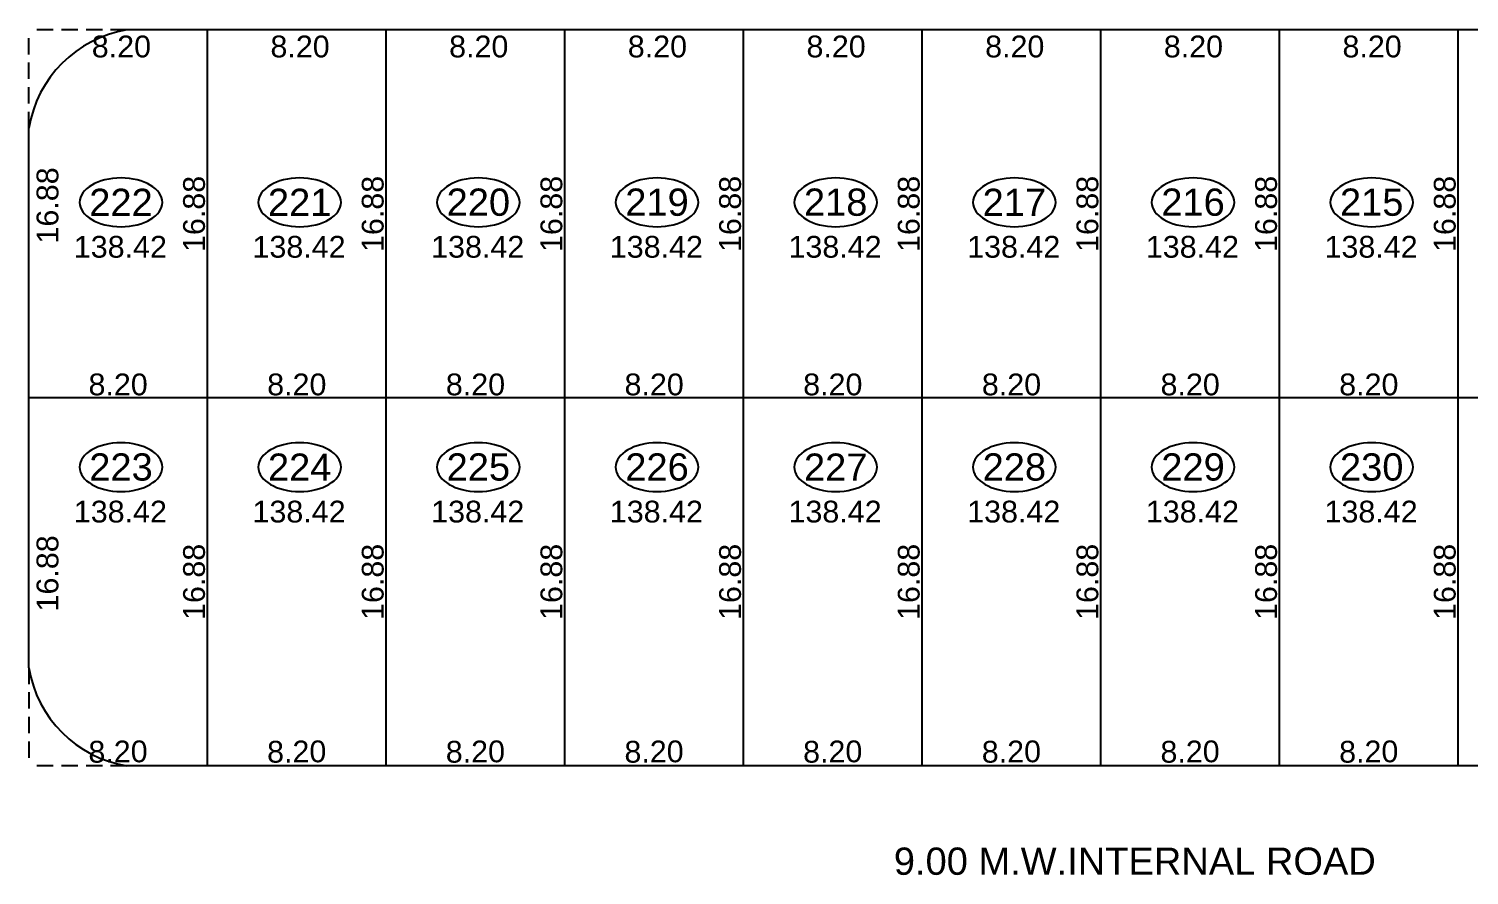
# Model space of a CAD drawing. Header units: millimetres. Extents: x 9625 to 10808, y -1607 to -1252.
# Drawn here: x 10449.6 to 10515.7, y -1463.1 to -1424.3 of the extents above; entities that cross this region are included whole.
import ezdxf

# ---------------------------------------------------------------- set-up
doc = ezdxf.new("R2010")
doc.units = ezdxf.units.MM
doc.header["$LTSCALE"] = 3
doc.header["$MEASUREMENT"] = 0
doc.header["$PDMODE"] = 35
doc.header["$PDSIZE"] = 1
doc.linetypes.add('HIDDEN', pattern=[0.375, 0.25, -0.125])
doc.layers.get('Defpoints').update_dxf_attribs({"linetype": 'HIDDEN'})
for name, color, linetype in [('DIM1', 8, 'Continuous'), ('PLOT TEXT', 3, 'Continuous'), ('Text', 3, 'Continuous'), ('WALL', 6, 'Continuous')]:
    doc.layers.add(name, color=color, linetype=linetype)
doc.styles.add('ARIAL', font='arial.ttf')
doc.styles.get("Standard").update_dxf_attribs({"font": 'arial.ttf'})
doc.dimstyles.get("Standard").update_dxf_attribs({"dimtxt": 1, "dimasz": 0, "dimexe": 0, "dimexo": 0, "dimgap": 0.1, "dimtad": 1, "dimzin": 0, "dimdsep": 46, "dimtxsty": 'Standard', "dimcen": 0, "dimse1": 1, "dimse2": 1, "dimsd1": 1, "dimsd2": 1, "dimclrd": 256, "dimclre": 256, "dimclrt": 3, "dimadec": 0, "dimazin": 0, "dimtfac": 1, "dimtix": 1, "dimtofl": 0, "dimtmove": 2, "dimatfit": 3, "dimfxl": 1, "dimtolj": 1, "dimtzin": 0, "dimlwd": -1, "dimlwe": -1, "dimarcsym": 0})

# ---------------------------------------------------------------- blocks, each defined once
blk = doc.blocks.new('*D747')
at = {"layer": 'Defpoints', "color": 0}
for p in [(10515.238, -1424.331), (10523.438, -1424.331), (10523.438, -1424.331)]:
    blk.add_point(p, dxfattribs=at)
at = {"layer": 'DIM1', "color": 3, "insert": (10519.488, -1425.097), "char_height": 1, "attachment_point": 5, "rotation": 360}
blk.add_mtext('\\A1;8.20', dxfattribs=at)
blk = doc.blocks.new('*D746')
at = {"layer": 'Defpoints', "color": 0}
for p in [(10515.238, -1441.211), (10523.438, -1441.211), (10523.438, -1441.211)]:
    blk.add_point(p, dxfattribs=at)
at = {"layer": 'DIM1', "color": 3, "insert": (10519.338, -1440.6), "char_height": 1, "attachment_point": 5}
blk.add_mtext('\\A1;8.20', dxfattribs=at)
blk = doc.blocks.new('*D745')
at = {"layer": 'Defpoints', "color": 0}
for p in [(10515.238, -1458.091), (10523.438, -1458.014), (10523.438, -1458.014)]:
    blk.add_point(p, dxfattribs=at)
at = {"layer": 'DIM1', "color": 3, "insert": (10519.333, -1457.442), "char_height": 1, "attachment_point": 5, "rotation": 0.53529}
blk.add_mtext('\\A1;8.20', dxfattribs=at)
blk = doc.blocks.new('*D742')
at = {"layer": 'Defpoints', "color": 0}
for p in [(10498.838, -1441.211), (10498.838, -1458.091), (10498.838, -1458.091)]:
    blk.add_point(p, dxfattribs=at)
at = {"layer": 'DIM1', "color": 3, "insert": (10498.228, -1449.651), "char_height": 1, "attachment_point": 5, "rotation": 90}
blk.add_mtext('\\A1;16.88', dxfattribs=at)
blk = doc.blocks.new('*D741')
at = {"layer": 'Defpoints', "color": 0}
for p in [(10507.038, -1424.331), (10515.238, -1424.331), (10515.238, -1424.331)]:
    blk.add_point(p, dxfattribs=at)
at = {"layer": 'DIM1', "color": 3, "insert": (10511.288, -1425.097), "char_height": 1, "attachment_point": 5, "rotation": 360}
blk.add_mtext('\\A1;8.20', dxfattribs=at)
blk = doc.blocks.new('*D740')
at = {"layer": 'Defpoints', "color": 0}
for p in [(10507.038, -1441.211), (10515.238, -1441.211), (10515.238, -1441.211)]:
    blk.add_point(p, dxfattribs=at)
at = {"layer": 'DIM1', "color": 3, "insert": (10511.138, -1440.6), "char_height": 1, "attachment_point": 5}
blk.add_mtext('\\A1;8.20', dxfattribs=at)
blk = doc.blocks.new('*D739')
at = {"layer": 'Defpoints', "color": 0}
for p in [(10507.038, -1458.091), (10515.238, -1458.014), (10515.238, -1458.014)]:
    blk.add_point(p, dxfattribs=at)
at = {"layer": 'DIM1', "color": 3, "insert": (10511.133, -1457.442), "char_height": 1, "attachment_point": 5, "rotation": 0.53529}
blk.add_mtext('\\A1;8.20', dxfattribs=at)
blk = doc.blocks.new('*D738')
at = {"layer": 'Defpoints', "color": 0}
for p in [(10515.238, -1441.211), (10515.238, -1458.091), (10515.238, -1458.091)]:
    blk.add_point(p, dxfattribs=at)
at = {"layer": 'DIM1', "color": 3, "insert": (10514.628, -1449.651), "char_height": 1, "attachment_point": 5, "rotation": 90}
blk.add_mtext('\\A1;16.88', dxfattribs=at)
blk = doc.blocks.new('*D737')
at = {"layer": 'Defpoints', "color": 0}
for p in [(10515.238, -1424.331), (10515.238, -1441.211), (10515.238, -1441.211)]:
    blk.add_point(p, dxfattribs=at)
at = {"layer": 'DIM1', "color": 3, "insert": (10514.628, -1432.771), "char_height": 1, "attachment_point": 5, "rotation": 90}
blk.add_mtext('\\A1;16.88', dxfattribs=at)
blk = doc.blocks.new('*D736')
at = {"layer": 'Defpoints', "color": 0}
for p in [(10498.838, -1424.331), (10507.038, -1424.331), (10507.038, -1424.331)]:
    blk.add_point(p, dxfattribs=at)
at = {"layer": 'DIM1', "color": 3, "insert": (10503.088, -1425.097), "char_height": 1, "attachment_point": 5, "rotation": 360}
blk.add_mtext('\\A1;8.20', dxfattribs=at)
blk = doc.blocks.new('*D735')
at = {"layer": 'Defpoints', "color": 0}
for p in [(10498.838, -1441.211), (10507.038, -1441.211), (10507.038, -1441.211)]:
    blk.add_point(p, dxfattribs=at)
at = {"layer": 'DIM1', "color": 3, "insert": (10502.938, -1440.6), "char_height": 1, "attachment_point": 5}
blk.add_mtext('\\A1;8.20', dxfattribs=at)
blk = doc.blocks.new('*D734')
at = {"layer": 'Defpoints', "color": 0}
for p in [(10498.838, -1458.091), (10507.038, -1458.014), (10507.038, -1458.014)]:
    blk.add_point(p, dxfattribs=at)
at = {"layer": 'DIM1', "color": 3, "insert": (10502.933, -1457.442), "char_height": 1, "attachment_point": 5, "rotation": 0.53529}
blk.add_mtext('\\A1;8.20', dxfattribs=at)
blk = doc.blocks.new('*D733')
at = {"layer": 'Defpoints', "color": 0}
for p in [(10507.038, -1441.211), (10507.038, -1458.091), (10507.038, -1458.091)]:
    blk.add_point(p, dxfattribs=at)
at = {"layer": 'DIM1', "color": 3, "insert": (10506.428, -1449.651), "char_height": 1, "attachment_point": 5, "rotation": 90}
blk.add_mtext('\\A1;16.88', dxfattribs=at)
blk = doc.blocks.new('*D732')
at = {"layer": 'Defpoints', "color": 0}
for p in [(10507.038, -1424.331), (10507.038, -1441.211), (10507.038, -1441.211)]:
    blk.add_point(p, dxfattribs=at)
at = {"layer": 'DIM1', "color": 3, "insert": (10506.428, -1432.771), "char_height": 1, "attachment_point": 5, "rotation": 90}
blk.add_mtext('\\A1;16.88', dxfattribs=at)
blk = doc.blocks.new('*D731')
at = {"layer": 'Defpoints', "color": 0}
for p in [(10490.638, -1424.331), (10498.838, -1424.331), (10498.838, -1424.331)]:
    blk.add_point(p, dxfattribs=at)
at = {"layer": 'DIM1', "color": 3, "insert": (10494.888, -1425.097), "char_height": 1, "attachment_point": 5, "rotation": 360}
blk.add_mtext('\\A1;8.20', dxfattribs=at)
blk = doc.blocks.new('*D730')
at = {"layer": 'Defpoints', "color": 0}
for p in [(10490.638, -1441.211), (10498.838, -1441.211), (10498.838, -1441.211)]:
    blk.add_point(p, dxfattribs=at)
at = {"layer": 'DIM1', "color": 3, "insert": (10494.738, -1440.6), "char_height": 1, "attachment_point": 5}
blk.add_mtext('\\A1;8.20', dxfattribs=at)
blk = doc.blocks.new('*D729')
at = {"layer": 'Defpoints', "color": 0}
for p in [(10490.638, -1458.091), (10498.838, -1458.014), (10498.838, -1458.014)]:
    blk.add_point(p, dxfattribs=at)
at = {"layer": 'DIM1', "color": 3, "insert": (10494.733, -1457.442), "char_height": 1, "attachment_point": 5, "rotation": 0.53529}
blk.add_mtext('\\A1;8.20', dxfattribs=at)
blk = doc.blocks.new('*D728')
at = {"layer": 'Defpoints', "color": 0}
for p in [(10498.838, -1424.331), (10498.838, -1441.211), (10498.838, -1441.211)]:
    blk.add_point(p, dxfattribs=at)
at = {"layer": 'DIM1', "color": 3, "insert": (10498.228, -1432.771), "char_height": 1, "attachment_point": 5, "rotation": 90}
blk.add_mtext('\\A1;16.88', dxfattribs=at)
blk = doc.blocks.new('*D727')
at = {"layer": 'Defpoints', "color": 0}
for p in [(10482.438, -1424.331), (10490.638, -1424.331), (10490.638, -1424.331)]:
    blk.add_point(p, dxfattribs=at)
at = {"layer": 'DIM1', "color": 3, "insert": (10486.688, -1425.097), "char_height": 1, "attachment_point": 5, "rotation": 360}
blk.add_mtext('\\A1;8.20', dxfattribs=at)
blk = doc.blocks.new('*D726')
at = {"layer": 'Defpoints', "color": 0}
for p in [(10482.438, -1441.211), (10490.638, -1441.211), (10490.638, -1441.211)]:
    blk.add_point(p, dxfattribs=at)
at = {"layer": 'DIM1', "color": 3, "insert": (10486.538, -1440.6), "char_height": 1, "attachment_point": 5}
blk.add_mtext('\\A1;8.20', dxfattribs=at)
blk = doc.blocks.new('*D725')
at = {"layer": 'Defpoints', "color": 0}
for p in [(10482.438, -1458.091), (10490.638, -1458.014), (10490.638, -1458.014)]:
    blk.add_point(p, dxfattribs=at)
at = {"layer": 'DIM1', "color": 3, "insert": (10486.533, -1457.442), "char_height": 1, "attachment_point": 5, "rotation": 0.53529}
blk.add_mtext('\\A1;8.20', dxfattribs=at)
blk = doc.blocks.new('*D724')
at = {"layer": 'Defpoints', "color": 0}
for p in [(10490.638, -1441.211), (10490.638, -1458.091), (10490.638, -1458.091)]:
    blk.add_point(p, dxfattribs=at)
at = {"layer": 'DIM1', "color": 3, "insert": (10490.028, -1449.651), "char_height": 1, "attachment_point": 5, "rotation": 90}
blk.add_mtext('\\A1;16.88', dxfattribs=at)
blk = doc.blocks.new('*D723')
at = {"layer": 'Defpoints', "color": 0}
for p in [(10490.638, -1424.331), (10490.638, -1441.211), (10490.638, -1441.211)]:
    blk.add_point(p, dxfattribs=at)
at = {"layer": 'DIM1', "color": 3, "insert": (10490.028, -1432.771), "char_height": 1, "attachment_point": 5, "rotation": 90}
blk.add_mtext('\\A1;16.88', dxfattribs=at)
blk = doc.blocks.new('*D722')
at = {"layer": 'Defpoints', "color": 0}
for p in [(10474.238, -1424.331), (10482.438, -1424.331), (10482.438, -1424.331)]:
    blk.add_point(p, dxfattribs=at)
at = {"layer": 'DIM1', "color": 3, "insert": (10478.488, -1425.097), "char_height": 1, "attachment_point": 5, "rotation": 360}
blk.add_mtext('\\A1;8.20', dxfattribs=at)
blk = doc.blocks.new('*D721')
at = {"layer": 'Defpoints', "color": 0}
for p in [(10474.238, -1441.211), (10482.438, -1441.211), (10482.438, -1441.211)]:
    blk.add_point(p, dxfattribs=at)
at = {"layer": 'DIM1', "color": 3, "insert": (10478.338, -1440.6), "char_height": 1, "attachment_point": 5}
blk.add_mtext('\\A1;8.20', dxfattribs=at)
blk = doc.blocks.new('*D720')
at = {"layer": 'Defpoints', "color": 0}
for p in [(10474.238, -1458.091), (10482.438, -1458.014), (10482.438, -1458.014)]:
    blk.add_point(p, dxfattribs=at)
at = {"layer": 'DIM1', "color": 3, "insert": (10478.333, -1457.442), "char_height": 1, "attachment_point": 5, "rotation": 0.53529}
blk.add_mtext('\\A1;8.20', dxfattribs=at)
blk = doc.blocks.new('*D719')
at = {"layer": 'Defpoints', "color": 0}
for p in [(10482.438, -1441.211), (10482.438, -1458.091), (10482.438, -1458.091)]:
    blk.add_point(p, dxfattribs=at)
at = {"layer": 'DIM1', "color": 3, "insert": (10481.828, -1449.651), "char_height": 1, "attachment_point": 5, "rotation": 90}
blk.add_mtext('\\A1;16.88', dxfattribs=at)
blk = doc.blocks.new('*D718')
at = {"layer": 'Defpoints', "color": 0}
for p in [(10482.438, -1424.331), (10482.438, -1441.211), (10482.438, -1441.211)]:
    blk.add_point(p, dxfattribs=at)
at = {"layer": 'DIM1', "color": 3, "insert": (10481.828, -1432.771), "char_height": 1, "attachment_point": 5, "rotation": 90}
blk.add_mtext('\\A1;16.88', dxfattribs=at)
blk = doc.blocks.new('*D717')
at = {"layer": 'Defpoints', "color": 0}
for p in [(10466.038, -1424.331), (10474.238, -1424.331), (10474.238, -1424.331)]:
    blk.add_point(p, dxfattribs=at)
at = {"layer": 'DIM1', "color": 3, "insert": (10470.288, -1425.097), "char_height": 1, "attachment_point": 5, "rotation": 360}
blk.add_mtext('\\A1;8.20', dxfattribs=at)
blk = doc.blocks.new('*D716')
at = {"layer": 'Defpoints', "color": 0}
for p in [(10466.038, -1441.211), (10474.238, -1441.211), (10474.238, -1441.211)]:
    blk.add_point(p, dxfattribs=at)
at = {"layer": 'DIM1', "color": 3, "insert": (10470.138, -1440.6), "char_height": 1, "attachment_point": 5}
blk.add_mtext('\\A1;8.20', dxfattribs=at)
blk = doc.blocks.new('*D715')
at = {"layer": 'Defpoints', "color": 0}
for p in [(10466.038, -1458.091), (10474.238, -1458.014), (10474.238, -1458.014)]:
    blk.add_point(p, dxfattribs=at)
at = {"layer": 'DIM1', "color": 3, "insert": (10470.133, -1457.442), "char_height": 1, "attachment_point": 5, "rotation": 0.53529}
blk.add_mtext('\\A1;8.20', dxfattribs=at)
blk = doc.blocks.new('*D714')
at = {"layer": 'Defpoints', "color": 0}
for p in [(10474.238, -1441.211), (10474.238, -1458.091), (10474.238, -1458.091)]:
    blk.add_point(p, dxfattribs=at)
at = {"layer": 'DIM1', "color": 3, "insert": (10473.628, -1449.651), "char_height": 1, "attachment_point": 5, "rotation": 90}
blk.add_mtext('\\A1;16.88', dxfattribs=at)
blk = doc.blocks.new('*D713')
at = {"layer": 'Defpoints', "color": 0}
for p in [(10474.238, -1424.331), (10474.238, -1441.211), (10474.238, -1441.211)]:
    blk.add_point(p, dxfattribs=at)
at = {"layer": 'DIM1', "color": 3, "insert": (10473.628, -1432.771), "char_height": 1, "attachment_point": 5, "rotation": 90}
blk.add_mtext('\\A1;16.88', dxfattribs=at)
blk = doc.blocks.new('*D712')
at = {"layer": 'Defpoints', "color": 0}
for p in [(10457.838, -1424.331), (10466.038, -1424.331), (10466.038, -1424.331)]:
    blk.add_point(p, dxfattribs=at)
at = {"layer": 'DIM1', "color": 3, "insert": (10462.088, -1425.097), "char_height": 1, "attachment_point": 5, "rotation": 360}
blk.add_mtext('\\A1;8.20', dxfattribs=at)
blk = doc.blocks.new('*D711')
at = {"layer": 'Defpoints', "color": 0}
for p in [(10457.838, -1441.211), (10466.038, -1441.211), (10466.038, -1441.211)]:
    blk.add_point(p, dxfattribs=at)
at = {"layer": 'DIM1', "color": 3, "insert": (10461.938, -1440.6), "char_height": 1, "attachment_point": 5}
blk.add_mtext('\\A1;8.20', dxfattribs=at)
blk = doc.blocks.new('*D710')
at = {"layer": 'Defpoints', "color": 0}
for p in [(10457.838, -1458.091), (10466.038, -1458.014), (10466.038, -1458.014)]:
    blk.add_point(p, dxfattribs=at)
at = {"layer": 'DIM1', "color": 3, "insert": (10461.933, -1457.442), "char_height": 1, "attachment_point": 5, "rotation": 0.53529}
blk.add_mtext('\\A1;8.20', dxfattribs=at)
blk = doc.blocks.new('*D709')
at = {"layer": 'Defpoints', "color": 0}
for p in [(10466.038, -1441.211), (10466.038, -1458.091), (10466.038, -1458.091)]:
    blk.add_point(p, dxfattribs=at)
at = {"layer": 'DIM1', "color": 3, "insert": (10465.428, -1449.651), "char_height": 1, "attachment_point": 5, "rotation": 90}
blk.add_mtext('\\A1;16.88', dxfattribs=at)
blk = doc.blocks.new('*D708')
at = {"layer": 'Defpoints', "color": 0}
for p in [(10466.038, -1424.331), (10466.038, -1441.211), (10466.038, -1441.211)]:
    blk.add_point(p, dxfattribs=at)
at = {"layer": 'DIM1', "color": 3, "insert": (10465.428, -1432.771), "char_height": 1, "attachment_point": 5, "rotation": 90}
blk.add_mtext('\\A1;16.88', dxfattribs=at)
blk = doc.blocks.new('*D707')
at = {"layer": 'Defpoints', "color": 0}
for p in [(10449.638, -1441.211), (10449.638, -1441.211), (10449.638, -1458.091)]:
    blk.add_point(p, dxfattribs=at)
at = {"layer": 'DIM1', "color": 3, "insert": (10450.502, -1449.262), "char_height": 1, "attachment_point": 5, "rotation": 90}
blk.add_mtext('\\A1;16.88', dxfattribs=at)
blk = doc.blocks.new('*D706')
at = {"layer": 'Defpoints', "color": 0}
for p in [(10449.638, -1424.331), (10449.638, -1424.331), (10449.638, -1441.211)]:
    blk.add_point(p, dxfattribs=at)
at = {"layer": 'DIM1', "color": 3, "insert": (10450.502, -1432.382), "char_height": 1, "attachment_point": 5, "rotation": 90}
blk.add_mtext('\\A1;16.88', dxfattribs=at)
blk = doc.blocks.new('*D705')
at = {"layer": 'Defpoints', "color": 0}
for p in [(10449.638, -1424.331), (10457.838, -1424.331), (10457.838, -1424.331)]:
    blk.add_point(p, dxfattribs=at)
at = {"layer": 'DIM1', "color": 3, "insert": (10453.888, -1425.097), "char_height": 1, "attachment_point": 5, "rotation": 360}
blk.add_mtext('\\A1;8.20', dxfattribs=at)
blk = doc.blocks.new('*D704')
at = {"layer": 'Defpoints', "color": 0}
for p in [(10449.638, -1441.211), (10457.838, -1441.211), (10457.838, -1441.211)]:
    blk.add_point(p, dxfattribs=at)
at = {"layer": 'DIM1', "color": 3, "insert": (10453.738, -1440.6), "char_height": 1, "attachment_point": 5}
blk.add_mtext('\\A1;8.20', dxfattribs=at)
blk = doc.blocks.new('*D703')
at = {"layer": 'Defpoints', "color": 0}
for p in [(10449.638, -1458.091), (10457.838, -1458.014), (10457.838, -1458.014)]:
    blk.add_point(p, dxfattribs=at)
at = {"layer": 'DIM1', "color": 3, "insert": (10453.733, -1457.442), "char_height": 1, "attachment_point": 5, "rotation": 0.53529}
blk.add_mtext('\\A1;8.20', dxfattribs=at)
blk = doc.blocks.new('*D702')
at = {"layer": 'Defpoints', "color": 0}
for p in [(10457.838, -1441.211), (10457.838, -1458.091), (10457.838, -1458.091)]:
    blk.add_point(p, dxfattribs=at)
at = {"layer": 'DIM1', "color": 3, "insert": (10457.228, -1449.651), "char_height": 1, "attachment_point": 5, "rotation": 90}
blk.add_mtext('\\A1;16.88', dxfattribs=at)
blk = doc.blocks.new('*D701')
at = {"layer": 'Defpoints', "color": 0}
for p in [(10457.838, -1424.331), (10457.838, -1441.211), (10457.838, -1441.211)]:
    blk.add_point(p, dxfattribs=at)
at = {"layer": 'DIM1', "color": 3, "insert": (10457.228, -1432.771), "char_height": 1, "attachment_point": 5, "rotation": 90}
blk.add_mtext('\\A1;16.88', dxfattribs=at)
blk = doc.blocks.new('*D525')
at = {"layer": 'Defpoints', "color": 0}
for p in [(10490.638, -1441.211), (10498.838, -1441.211), (10498.838, -1441.211)]:
    blk.add_point(p, dxfattribs=at)
at = {"layer": 'DIM1', "color": 3, "insert": (10494.738, -1440.6), "char_height": 1, "attachment_point": 5}
blk.add_mtext('\\A1;8.20', dxfattribs=at)

msp = doc.modelspace()

# ---------------------------------------------------------------- linework, layer by layer
at = {"layer": 'PLOT TEXT', "extrusion": (0, 0, -1)}
for centre in [(10453.8696, -1432.2408), (10462.0696, -1432.2408), (10470.2696, -1432.2408), (10478.4696, -1432.2408), (10486.6696, -1432.2408), (10494.8696, -1432.2408), (10503.0696, -1432.2408), (10511.2696, -1432.2408), (10453.8696, -1444.3882), (10462.0696, -1444.3882), (10470.2696, -1444.3882), (10478.4696, -1444.3882), (10486.6696, -1444.3882), (10494.8696, -1444.3882), (10503.0696, -1444.3882), (10511.2696, -1444.3882)]:
    msp.add_ellipse(centre, major_axis=(1.9004, 0), ratio=0.5882805, dxfattribs=at)
at = {"layer": 'WALL', "linetype": 'HIDDEN', "lineweight": 25}
for p, q in [((10449.6384, -1428.831), (10449.6384, -1424.331)), ((10454.1384, -1424.331), (10449.6384, -1424.331)), ((10449.6384, -1453.591), (10449.6384, -1458.091)), ((10454.1384, -1458.091), (10449.6384, -1458.091))]:
    msp.add_line(p, q, dxfattribs=at)
at = {"layer": 'WALL', "lineweight": 25}
for p, q in [((10586.8884, -1424.331), (10454.1384, -1424.331)), ((10457.8384, -1458.091), (10457.8384, -1424.2799)), ((10466.0384, -1458.091), (10466.0384, -1424.2799)), ((10474.2384, -1458.091), (10474.2384, -1424.2799)), ((10482.4384, -1458.091), (10482.4384, -1424.2799)), ((10490.6384, -1458.091), (10490.6384, -1424.2799)), ((10498.8384, -1458.091), (10498.8384, -1424.2799)), ((10507.0384, -1458.091), (10507.0384, -1424.2799)), ((10515.2384, -1458.091), (10515.2384, -1424.2799)), ((10449.6384, -1453.591), (10449.6384, -1428.831)), ((10572.6982, -1441.211), (10449.6384, -1441.211)), ((10572.6982, -1458.091), (10454.1384, -1458.091))]:
    msp.add_line(p, q, dxfattribs=at)
for centre, start, end in [((10455.04, -1429.7326), 99.475941, 170.524059), ((10455.04, -1452.6894), 189.475941, 260.524059)]:
    msp.add_arc(centre, 5.4763, start, end, dxfattribs=at)

# ---------------------------------------------------------------- texts
at = {"layer": 'PLOT TEXT', "linetype": 'Continuous', "attachment_point": 5, "style": 'ARIAL'}
for s, insert, char_height in [('\\A1;222', (10453.8696, -1432.2408), 1.25), ('\\A1;221', (10462.0696, -1432.2408), 1.25), ('\\A1;220', (10470.2696, -1432.2408), 1.25), ('\\A1;219', (10478.4696, -1432.2408), 1.25), ('\\A1;218', (10486.6696, -1432.2408), 1.25), ('\\A1;217', (10494.8696, -1432.2408), 1.25), ('\\A1;216', (10503.0696, -1432.2408), 1.25), ('\\A1;215', (10511.2696, -1432.2408), 1.25), ('\\A1;138.42', (10453.8409, -1434.2863), 1), ('\\A1;138.42', (10462.0409, -1434.2863), 1), ('\\A1;138.42', (10470.2409, -1434.2863), 1), ('\\A1;138.42', (10478.4409, -1434.2863), 1), ('\\A1;138.42', (10486.6409, -1434.2863), 1), ('\\A1;138.42', (10494.8409, -1434.2863), 1), ('\\A1;138.42', (10503.0409, -1434.2863), 1), ('\\A1;138.42', (10511.2409, -1434.2863), 1), ('\\A1;223', (10453.8696, -1444.3882), 1.25), ('\\A1;225', (10470.2696, -1444.3882), 1.25), ('\\A1;226', (10478.4696, -1444.3882), 1.25), ('\\A1;228', (10494.8696, -1444.3882), 1.25), ('\\A1;229', (10503.0696, -1444.3882), 1.25), ('\\A1;230', (10511.2696, -1444.3882), 1.25), ('\\A1;224', (10462.0696, -1444.3882), 1.25), ('\\A1;227', (10486.6696, -1444.3882), 1.25), ('\\A1;138.42', (10453.8409, -1446.4338), 1), ('\\A1;138.42', (10462.0409, -1446.4338), 1), ('\\A1;138.42', (10470.2409, -1446.4338), 1), ('\\A1;138.42', (10478.4409, -1446.4338), 1), ('\\A1;138.42', (10486.6409, -1446.4338), 1), ('\\A1;138.42', (10494.8409, -1446.4338), 1), ('\\A1;138.42', (10503.0409, -1446.4338), 1), ('\\A1;138.42', (10511.2409, -1446.4338), 1)]:
    msp.add_mtext(s, dxfattribs=dict(at, insert=insert, char_height=char_height))
at = {"layer": 'Text', "linetype": 'Continuous', "insert": (10500.3989, -1462.4719), "char_height": 1.25, "attachment_point": 5, "style": 'ARIAL'}
msp.add_mtext('\\A1;9.00 M.W.INTERNAL ROAD', dxfattribs=at)

# ---------------------------------------------------------------- dimensions: what is measured, and where the dimension line sits
at = {"layer": 'DIM1'}
for base, p1, p2, angle, picture, middle in [((10449.6384, -1424.331), (10449.6384, -1441.211), (10449.6384, -1424.331), 90, '*D706', (10450.5019, -1432.3823)), ((10457.8384, -1424.331), (10449.6384, -1424.331), (10457.8384, -1424.331), 360, '*D705', (10453.8878, -1425.0969)), ((10466.0384, -1424.331), (10457.8384, -1424.331), (10466.0384, -1424.331), 360, '*D712', (10462.0878, -1425.0969)), ((10474.2384, -1424.331), (10466.0384, -1424.331), (10474.2384, -1424.331), 360, '*D717', (10470.2878, -1425.0969)), ((10482.4384, -1424.331), (10474.2384, -1424.331), (10482.4384, -1424.331), 360, '*D722', (10478.4878, -1425.0969)), ((10490.6384, -1424.331), (10482.4384, -1424.331), (10490.6384, -1424.331), 360, '*D727', (10486.6878, -1425.0969)), ((10498.8384, -1424.331), (10490.6384, -1424.331), (10498.8384, -1424.331), 360, '*D731', (10494.8878, -1425.0969)), ((10507.0384, -1424.331), (10498.8384, -1424.331), (10507.0384, -1424.331), 360, '*D736', (10503.0878, -1425.0969)), ((10515.2384, -1424.331), (10507.0384, -1424.331), (10515.2384, -1424.331), 360, '*D741', (10511.2878, -1425.0969)), ((10523.4384, -1424.331), (10515.2384, -1424.331), (10523.4384, -1424.331), 360, '*D747', (10519.4878, -1425.0969)), ((10449.6384, -1441.211), (10449.6384, -1458.091), (10449.6384, -1441.211), 90, '*D707', (10450.5019, -1449.2623))]:
    dim = msp.add_linear_dim(base=base, p1=p1, p2=p2, angle=angle, dimstyle='Standard', dxfattribs=at)
    dim.commit()
    dim.dimension.update_dxf_attribs({"geometry": picture, "text_midpoint": middle, "dimtype": 129})
for p1, p2, picture, middle in [((10457.8384, -1424.331), (10457.8384, -1441.211), '*D701', (10457.2279, -1432.771)), ((10466.0384, -1424.331), (10466.0384, -1441.211), '*D708', (10465.4279, -1432.771)), ((10474.2384, -1424.331), (10474.2384, -1441.211), '*D713', (10473.6279, -1432.771)), ((10482.4384, -1424.331), (10482.4384, -1441.211), '*D718', (10481.8279, -1432.771)), ((10490.6384, -1424.331), (10490.6384, -1441.211), '*D723', (10490.0279, -1432.771)), ((10498.8384, -1424.331), (10498.8384, -1441.211), '*D728', (10498.2279, -1432.771)), ((10507.0384, -1424.331), (10507.0384, -1441.211), '*D732', (10506.4279, -1432.771)), ((10515.2384, -1424.331), (10515.2384, -1441.211), '*D737', (10514.6279, -1432.771)), ((10449.6384, -1441.211), (10457.8384, -1441.211), '*D704', (10453.7384, -1440.6004)), ((10457.8384, -1441.211), (10466.0384, -1441.211), '*D711', (10461.9384, -1440.6004)), ((10466.0384, -1441.211), (10474.2384, -1441.211), '*D716', (10470.1384, -1440.6004)), ((10474.2384, -1441.211), (10482.4384, -1441.211), '*D721', (10478.3384, -1440.6004)), ((10482.4384, -1441.211), (10490.6384, -1441.211), '*D726', (10486.5384, -1440.6004)), ((10490.6384, -1441.211), (10498.8384, -1441.211), '*D730', (10494.7384, -1440.6004)), ((10490.6384, -1441.211), (10498.8384, -1441.211), '*D525', (10494.7384, -1440.6004)), ((10498.8384, -1441.211), (10507.0384, -1441.211), '*D735', (10502.9384, -1440.6004)), ((10507.0384, -1441.211), (10515.2384, -1441.211), '*D740', (10511.1384, -1440.6004)), ((10515.2384, -1441.211), (10523.4384, -1441.211), '*D746', (10519.3384, -1440.6004)), ((10457.8384, -1441.211), (10457.8384, -1458.091), '*D702', (10457.2279, -1449.651)), ((10466.0384, -1441.211), (10466.0384, -1458.091), '*D709', (10465.4279, -1449.651)), ((10474.2384, -1441.211), (10474.2384, -1458.091), '*D714', (10473.6279, -1449.651)), ((10482.4384, -1441.211), (10482.4384, -1458.091), '*D719', (10481.8279, -1449.651)), ((10490.6384, -1441.211), (10490.6384, -1458.091), '*D724', (10490.0279, -1449.651)), ((10498.8384, -1441.211), (10498.8384, -1458.091), '*D742', (10498.2279, -1449.651)), ((10507.0384, -1441.211), (10507.0384, -1458.091), '*D733', (10506.4279, -1449.651)), ((10515.2384, -1441.211), (10515.2384, -1458.091), '*D738', (10514.6279, -1449.651)), ((10449.6384, -1458.091), (10457.8384, -1458.0144), '*D703', (10453.7327, -1457.4421)), ((10457.8384, -1458.091), (10466.0384, -1458.0144), '*D710', (10461.9327, -1457.4421)), ((10466.0384, -1458.091), (10474.2384, -1458.0144), '*D715', (10470.1327, -1457.4421)), ((10474.2384, -1458.091), (10482.4384, -1458.0144), '*D720', (10478.3327, -1457.4421)), ((10482.4384, -1458.091), (10490.6384, -1458.0144), '*D725', (10486.5327, -1457.4421)), ((10490.6384, -1458.091), (10498.8384, -1458.0144), '*D729', (10494.7327, -1457.4421)), ((10498.8384, -1458.091), (10507.0384, -1458.0144), '*D734', (10502.9327, -1457.4421)), ((10507.0384, -1458.091), (10515.2384, -1458.0144), '*D739', (10511.1327, -1457.4421)), ((10515.2384, -1458.091), (10523.4384, -1458.0144), '*D745', (10519.3327, -1457.4421))]:
    dim = msp.add_aligned_dim(p1=p1, p2=p2, distance=0, dimstyle='Standard', dxfattribs=at)
    dim.commit()
    dim.dimension.update_dxf_attribs({"geometry": picture, "text_midpoint": middle})

doc.saveas('drawing.dxf')
